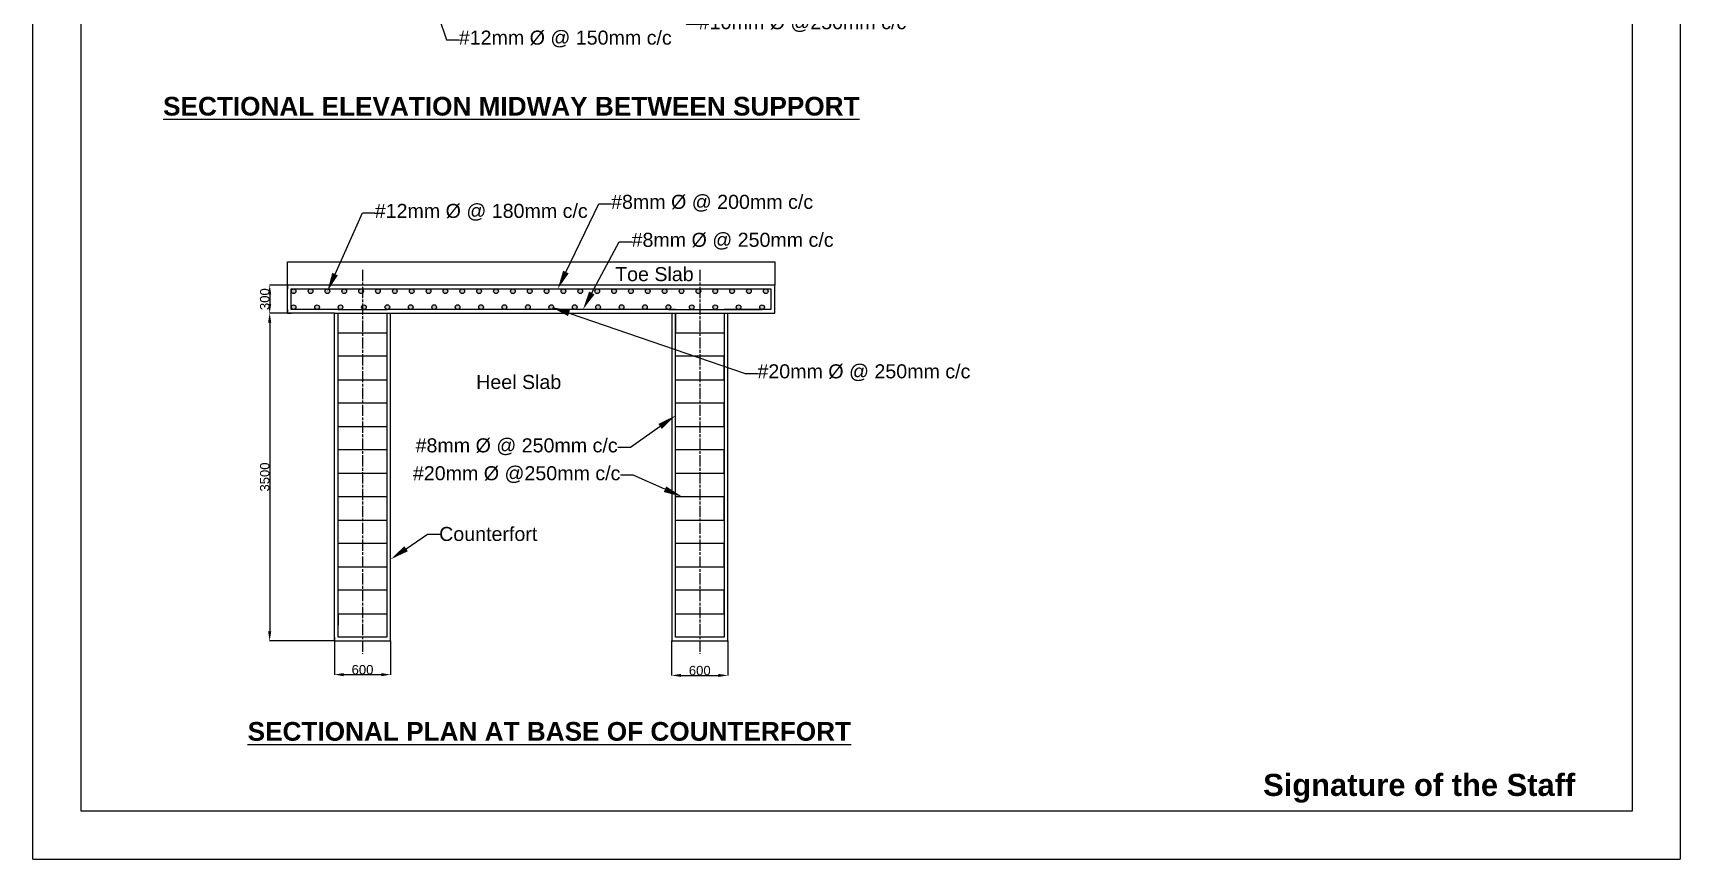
# Model space of a CAD drawing. Header units: millimetres. Extents: x 58889 to 99649, y 11169 to 36356.
# Drawn here: x 58889 to 76471, y 11452 to 20277 of the extents above; entities that cross this region are included whole.
import ezdxf
from ezdxf import colors
from ezdxf.entities.mleader import LeaderData, LeaderLine
from ezdxf.math import Vec2, Vec3

# ---------------------------------------------------------------- set-up
doc = ezdxf.new("R2010")
doc.units = ezdxf.units.MM
doc.linetypes.add('ACAD_ISO08W100', pattern=[36, 24, -3, 6, -3])
doc.styles.get("Standard").update_dxf_attribs({"font": 'arial.ttf'})
doc.dimstyles.new('ISO-25', dxfattribs={"dimtxt": 2.5, "dimasz": 2.5, "dimexe": 1.25, "dimexo": 0.625, "dimtad": 1, "dimtxsty": 'Standard', "dimcen": 2.5, "dimadec": 0, "dimazin": 0, "dimtfac": 1, "dimtmove": 0, "dimatfit": 3, "dimfxl": 1, "dimarcsym": 0})

# ---------------------------------------------------------------- blocks, each defined once
blk = doc.blocks.new('*D88')
at = {"color": 0, "lineweight": -2, "transparency": 16777216}
for p, q in [((62107, 17283), (61415, 17283)), ((61416, 17183), (61416, 13883)), ((62107, 13783), (61415, 13783))]:
    blk.add_line(p, q, dxfattribs=at)
at = {"color": 0, "transparency": 16777216}
for points in [[(61399, 17183), (61433, 17183), (61416, 17283)], [(61399, 13883), (61433, 13883), (61416, 13783)]]:
    blk.add_solid(points, dxfattribs=at)
at = {"layer": 'Defpoints', "color": 0, "transparency": 16777216}
for p in [(62107, 17283), (61416, 13783), (62107, 13783)]:
    blk.add_point(p, dxfattribs=at)
at = {"color": 0, "transparency": 16777216, "insert": (61364, 15533), "char_height": 100, "attachment_point": 5, "rotation": 90}
blk.add_mtext('3500', dxfattribs=at)
blk = doc.blocks.new('*D89')
at = {"color": 0, "lineweight": -2, "transparency": 16777216}
for p, q in [((62107, 13782), (62107, 13421)), ((62707, 13782), (62707, 13421)), ((62207, 13422), (62607, 13422))]:
    blk.add_line(p, q, dxfattribs=at)
at = {"color": 0, "transparency": 16777216}
for points in [[(62207, 13439), (62207, 13405), (62107, 13422)], [(62607, 13439), (62607, 13405), (62707, 13422)]]:
    blk.add_solid(points, dxfattribs=at)
at = {"layer": 'Defpoints', "color": 0, "transparency": 16777216}
for p in [(62107, 13783), (62707, 13783), (62707, 13422)]:
    blk.add_point(p, dxfattribs=at)
at = {"color": 0, "transparency": 16777216, "insert": (62407, 13474), "char_height": 100, "attachment_point": 5}
blk.add_mtext('600', dxfattribs=at)
blk = doc.blocks.new('*D90')
at = {"color": 0, "lineweight": -2, "transparency": 16777216}
for p, q in [((65707, 13782), (65707, 13412)), ((66307, 13782), (66307, 13412)), ((65807, 13414), (66207, 13414))]:
    blk.add_line(p, q, dxfattribs=at)
at = {"color": 0, "transparency": 16777216}
for points in [[(65807, 13430), (65807, 13397), (65707, 13414)], [(66207, 13430), (66207, 13397), (66307, 13414)]]:
    blk.add_solid(points, dxfattribs=at)
at = {"layer": 'Defpoints', "color": 0, "transparency": 16777216}
for p in [(65707, 13783), (66307, 13783), (66307, 13414)]:
    blk.add_point(p, dxfattribs=at)
at = {"color": 0, "transparency": 16777216, "insert": (66007, 13465), "char_height": 100, "attachment_point": 5}
blk.add_mtext('600', dxfattribs=at)
blk = doc.blocks.new('*U72')
blk.add_circle((25, 24), 24.2)
blk = doc.blocks.new('*U73')
at = {"color": 0, "linetype": 'ByBlock', "lineweight": -2, "transparency": 16777216}
for p in [(61647, 17323), (61897, 17323), (62147, 17323)]:
    blk.add_blockref('*U72', p, dxfattribs=at)
blk = doc.blocks.new('*U74')
blk.add_circle((5, 25), 25)
blk = doc.blocks.new('*U75')
at = {"color": 0, "linetype": 'ByBlock', "lineweight": -2, "transparency": 16777216}
for p in [(62667, 17323), (62917, 17323), (63167, 17323), (63417, 17323), (63667, 17323), (63917, 17323), (64167, 17323), (64417, 17323), (64667, 17323), (64917, 17323), (65167, 17323), (65417, 17323), (65667, 17323)]:
    blk.add_blockref('*U74', p, dxfattribs=at)
blk = doc.blocks.new('*D91')
at = {"color": 0, "lineweight": -2, "transparency": 16777216}
for p, q in [((61607, 17583), (61415, 17583)), ((61416, 17483), (61416, 17383)), ((61607, 17283), (61415, 17283))]:
    blk.add_line(p, q, dxfattribs=at)
at = {"color": 0, "transparency": 16777216}
for points in [[(61399, 17483), (61433, 17483), (61416, 17583)], [(61399, 17383), (61433, 17383), (61416, 17283)]]:
    blk.add_solid(points, dxfattribs=at)
at = {"layer": 'Defpoints', "color": 0, "transparency": 16777216}
for p in [(61607, 17583), (61416, 17283), (61607, 17283)]:
    blk.add_point(p, dxfattribs=at)
at = {"color": 0, "transparency": 16777216, "insert": (61364, 17433), "char_height": 100, "attachment_point": 5, "rotation": 90}
blk.add_mtext('300', dxfattribs=at)
blk = doc.blocks.new('*U76')
blk.add_circle((25, -25), 25)
blk = doc.blocks.new('*U77')
at = {"color": 0, "linetype": 'ByBlock', "lineweight": -2, "transparency": 16777216}
for p in [(61647, 17543), (61827, 17543), (62007, 17543), (62187, 17543), (62367, 17543), (62547, 17543), (62727, 17543), (62907, 17543), (63087, 17543), (63267, 17543), (63447, 17543), (63627, 17543), (63807, 17543), (63987, 17543), (64167, 17543), (64347, 17543), (64527, 17543), (64707, 17543), (64887, 17543), (65067, 17543), (65247, 17543), (65427, 17543), (65607, 17543), (65787, 17543), (65967, 17543), (66147, 17543), (66327, 17543), (66507, 17543), (66687, 17543)]:
    blk.add_blockref('*U76', p, dxfattribs=at)

msp = doc.modelspace()

# ---------------------------------------------------------------- hatches: boundary and pattern name
at = {"true_color": 0x000000}
h = msp.add_hatch(color=18, dxfattribs=at)
h.dxf.hatch_style = 1
h.paths.add_polyline_path([(61697.145, 17517.582, 1), (61647.145, 17517.582, 1)])
h.paths.add_polyline_path([(61877.145, 17517.582, 1), (61827.145, 17517.582, 1)])
h.paths.add_polyline_path([(62057.145, 17517.582, 1), (62007.145, 17517.582, 1)])
h.paths.add_polyline_path([(62187.145, 17517.582, 1), (62237.145, 17517.582, 1)])
h.paths.add_polyline_path([(62407.145, 17537.582, 0.618033989), (62367.145, 17517.582, 0.618033989), (62407.145, 17497.582)])
h.paths.add_polyline_path([(62407.145, 17537.582), (62407.145, 17497.582, 0.236067977), (62417.145, 17517.582, 0.236067977)])
h.paths.add_polyline_path([(62547.145, 17517.582, 1), (62597.145, 17517.582, 1)])
h.paths.add_polyline_path([(62777.145, 17517.582, 1), (62727.145, 17517.582, 1)])
h.paths.add_polyline_path([(62957.145, 17517.582, 1), (62907.145, 17517.582, 1)])
h.paths.add_polyline_path([(63137.145, 17517.582, 1), (63087.145, 17517.582, 1)])
h.paths.add_polyline_path([(63317.145, 17517.582, 1), (63267.145, 17517.582, 1)])
h.paths.add_polyline_path([(63497.145, 17517.582, 1), (63447.145, 17517.582, 1)])
h.paths.add_polyline_path([(63677.145, 17517.582, 1), (63627.145, 17517.582, 1)])
h.paths.add_polyline_path([(63857.145, 17517.582, 1), (63807.145, 17517.582, 1)])
h.paths.add_polyline_path([(64037.145, 17517.582, 1), (63987.145, 17517.582, 1)])
h.paths.add_polyline_path([(64217.145, 17517.582, 1), (64167.145, 17517.582, 1)])
h.paths.add_polyline_path([(64397.145, 17517.582, 1), (64347.145, 17517.582, 1)])
h.paths.add_polyline_path([(64527.145, 17517.582, 1), (64577.145, 17517.582, 1)])
h.paths.add_polyline_path([(64757.145, 17517.582, 1), (64707.145, 17517.582, 1)])
h.paths.add_polyline_path([(64937.145, 17517.582, 1), (64887.145, 17517.582, 1)])
h.paths.add_polyline_path([(65117.145, 17517.582, 1), (65067.145, 17517.582, 1)])
h.paths.add_polyline_path([(65297.145, 17517.582, 1), (65247.145, 17517.582, 1)])
h.paths.add_polyline_path([(65477.145, 17517.582, 1), (65427.145, 17517.582, 1)])
h.paths.add_polyline_path([(65657.145, 17517.582, 1), (65607.145, 17517.582, 1)])
h.paths.add_polyline_path([(65837.145, 17517.582, 1), (65787.145, 17517.582, 1)])
h.paths.add_polyline_path([(66007.145, 17537.582, 0.618033989), (65967.145, 17517.582, 0.618033989), (66007.145, 17497.582)])
h.paths.add_polyline_path([(66017.145, 17517.582, 0.236067977), (66007.145, 17537.582), (66007.145, 17497.582, 0.236067977)])
h.paths.add_polyline_path([(66197.145, 17517.582, 1), (66147.145, 17517.582, 1)])
h.paths.add_polyline_path([(66327.145, 17517.582, 1), (66377.145, 17517.582, 1)])
h.paths.add_polyline_path([(66557.145, 17517.582, 1), (66507.145, 17517.582, 1)])
h.paths.add_polyline_path([(66737.145, 17517.582, 1), (66687.145, 17517.582, 1)])
h = msp.add_hatch(color=18, dxfattribs=at)
h.dxf.hatch_style = 1
h.paths.add_polyline_path([(61696.318, 17346.768, 1), (61647.946, 17346.768, 1)])
h.paths.add_polyline_path([(61946.318, 17346.768, 1), (61897.946, 17346.768, 1)])
h.paths.add_polyline_path([(62196.318, 17346.768, 1), (62147.946, 17346.768, 1)])
h.paths.add_polyline_path([(62447.132, 17347.582, 0.617805066), (62407.145, 17367.592), (62407.145, 17327.572, 0.617805066)])
h.paths.add_polyline_path([(62697.132, 17347.582, 1), (62647.132, 17347.582, 1)])
h.paths.add_polyline_path([(62947.132, 17347.582, 1), (62897.132, 17347.582, 1)])
h.paths.add_polyline_path([(63147.132, 17347.582, 1), (63197.132, 17347.582, 1)])
h.paths.add_polyline_path([(63397.132, 17347.582, 1), (63447.132, 17347.582, 1)])
h.paths.add_polyline_path([(63647.132, 17347.582, 1), (63697.132, 17347.582, 1)])
h.paths.add_polyline_path([(63947.132, 17347.582, 1), (63897.132, 17347.582, 1)])
h.paths.add_polyline_path([(64197.132, 17347.582, 1), (64147.132, 17347.582, 1)])
h.paths.add_polyline_path([(64447.132, 17347.582, 1), (64397.132, 17347.582, 1)])
h.paths.add_polyline_path([(64697.132, 17347.582, 1), (64647.132, 17347.582, 1)])
h.paths.add_polyline_path([(64947.132, 17347.582, 1), (64897.132, 17347.582, 1)])
h.paths.add_polyline_path([(65147.132, 17347.582, 1), (65197.132, 17347.582, 1)])
h.paths.add_polyline_path([(65447.132, 17347.582, 1), (65397.132, 17347.582, 1)])
h.paths.add_polyline_path([(65697.132, 17347.582, 1), (65647.132, 17347.582, 1)])
h.paths.add_polyline_path([(65947.132, 17347.582, 1), (65897.132, 17347.582, 1)])
h.paths.add_polyline_path([(66147.132, 17347.582, 1), (66197.132, 17347.582, 1)])
h.paths.add_polyline_path([(66447.132, 17347.582, 1), (66397.132, 17347.582, 1)])
h.paths.add_polyline_path([(66697.132, 17347.582, 1), (66647.132, 17347.582, 1)])

# ---------------------------------------------------------------- linework, layer by layer
for p, q in [((76471.141, 36306.918), (76471.141, 11451.563)), ((58889.058, 11451.563), (58889.058, 27042.386)), ((61607.145, 17582.582), (61607.145, 17832.582)), ((61607.145, 17832.582), (66807.145, 17832.582)), ((66807.145, 17832.582), (66807.145, 17582.582)), ((61607.145, 17282.582), (61607.145, 17582.582)), ((66807.145, 17582.582), (61607.145, 17582.582)), ((61607.145, 17582.582), (61607.145, 17557.582)), ((61607.145, 17582.582), (61607.145, 17542.582)), ((66807.145, 17582.582), (66767.145, 17582.582)), ((66807.145, 17582.582), (66782.145, 17582.582)), ((66807.145, 17282.582), (66807.145, 17582.582)), ((66807.145, 17557.582), (66807.145, 17582.582)), ((66807.145, 17542.582), (66807.145, 17582.582)), ((61647.145, 17542.582), (66767.145, 17542.582)), ((61647.145, 17322.582), (61647.145, 17542.582)), ((61647.145, 17542.582), (61672.145, 17542.582)), ((66767.145, 17542.582), (66767.145, 17322.582)), ((61607.145, 17322.582), (61607.145, 17282.582)), ((62107.145, 17282.582), (61607.145, 17282.582)), ((61607.145, 17282.582), (61647.145, 17282.582)), ((62147.145, 17322.582), (61647.145, 17322.582)), ((62107.145, 13782.582), (62107.145, 17282.582)), ((62107.145, 17282.582), (62707.145, 17282.582)), ((62147.145, 17322.582), (62667.145, 17322.582)), ((62147.145, 13822.582), (62147.145, 17282.582)), ((62172.132, 17322.582), (62422.132, 17322.582)), ((62422.132, 17322.582), (62672.132, 17322.582)), ((65747.145, 17322.582), (62667.145, 17322.582)), ((62667.145, 17282.582), (62667.145, 13822.582)), ((62707.145, 13782.582), (62707.145, 17282.582)), ((62707.145, 17282.582), (65707.145, 17282.582)), ((65672.132, 17322.582), (65922.132, 17322.582)), ((65707.145, 17282.582), (65707.145, 13782.582)), ((65707.145, 17282.582), (65747.145, 17282.582)), ((65747.145, 17322.582), (66267.145, 17322.582)), ((65747.145, 13822.582), (65747.145, 17282.582)), ((65747.145, 17282.582), (66267.145, 17282.582)), ((65747.145, 17282.582), (65747.145, 17082.582)), ((65922.132, 17322.582), (66172.132, 17322.582)), ((66172.132, 17322.582), (66422.132, 17322.582)), ((66767.145, 17322.582), (66267.145, 17322.582)), ((66267.145, 17282.582), (66267.145, 13822.582)), ((66267.145, 17282.582), (66307.145, 17282.582)), ((66307.145, 13782.582), (66307.145, 17282.582)), ((66307.145, 17282.582), (66807.145, 17282.582)), ((66422.132, 17322.582), (66672.132, 17322.582)), ((66767.145, 17282.582), (66807.145, 17282.582)), ((66782.145, 17282.582), (66807.145, 17282.582)), ((66807.145, 17282.582), (66807.145, 17322.582)), ((66807.145, 17282.582), (66807.145, 17307.582)), ((62147.145, 16822.572), (62147.145, 17072.572)), ((62147.145, 17072.572), (62667.145, 17072.572)), ((65747.145, 17072.572), (66267.145, 17072.572)), ((62667.145, 16822.572), (62147.145, 16822.572)), ((66267.145, 16822.572), (65747.145, 16822.572)), ((66267.145, 16572.572), (66267.145, 16822.572)), ((62147.145, 16322.572), (62147.145, 16572.572)), ((62147.145, 16572.572), (62667.145, 16572.572)), ((65747.145, 16572.572), (66267.145, 16572.572)), ((62667.145, 16322.572), (62147.145, 16322.572)), ((66267.145, 16322.572), (65747.145, 16322.572)), ((66267.145, 16072.572), (66267.145, 16322.572)), ((62147.145, 15822.572), (62147.145, 16072.572)), ((62147.145, 16072.572), (62667.145, 16072.572)), ((65747.145, 16072.572), (66267.145, 16072.572)), ((62667.145, 15822.572), (62147.145, 15822.572)), ((66267.145, 15822.572), (65747.145, 15822.572)), ((66267.145, 15572.572), (66267.145, 15822.572)), ((62147.145, 15322.572), (62147.145, 15572.572)), ((62147.145, 15572.572), (62667.145, 15572.572)), ((65747.145, 15572.572), (66267.145, 15572.572)), ((62667.145, 15322.572), (62147.145, 15322.572)), ((66267.145, 15322.572), (65747.145, 15322.572)), ((66267.145, 15072.572), (66267.145, 15322.572)), ((62147.145, 14822.572), (62147.145, 15072.572)), ((62147.145, 15072.572), (62667.145, 15072.572)), ((65747.145, 15072.572), (66267.145, 15072.572)), ((62667.145, 14822.572), (62147.145, 14822.572)), ((66267.145, 14822.572), (65747.145, 14822.572)), ((66267.145, 14572.572), (66267.145, 14822.572)), ((62147.145, 14322.572), (62147.145, 14572.572)), ((62147.145, 14572.572), (62667.145, 14572.572)), ((65747.145, 14572.572), (66267.145, 14572.572)), ((62667.145, 14322.572), (62147.145, 14322.572)), ((66267.145, 14322.572), (65747.145, 14322.572)), ((66267.145, 14072.572), (66267.145, 14322.572)), ((62147.145, 13822.582), (62149.359, 14072.572)), ((62149.359, 14072.572), (62667.145, 14072.572)), ((65747.145, 14072.572), (66267.145, 14072.572)), ((62107.145, 13822.582), (62107.145, 13782.582)), ((62107.145, 13782.582), (62707.145, 13782.582)), ((62107.145, 13782.582), (62147.145, 13782.582)), ((62667.145, 13822.582), (62147.145, 13822.582)), ((62667.145, 13782.582), (62707.145, 13782.582)), ((62707.145, 13782.582), (62707.145, 13822.582)), ((65707.145, 13822.582), (65707.145, 13782.582)), ((65707.145, 13782.582), (66307.145, 13782.582)), ((65707.145, 13782.582), (65747.145, 13782.582)), ((66267.145, 13822.582), (65747.145, 13822.582)), ((66267.145, 13782.582), (66307.145, 13782.582)), ((66307.145, 13782.582), (66307.145, 13822.582)), ((58889.058, 11451.563), (69917.632, 11451.563)), ((69917.632, 11451.563), (76471.141, 11451.563))]:
    msp.add_line(p, q)
at = {"linetype": 'ACAD_ISO08W100', "ltscale": 5}
for p, q in [((62407.145, 17745.066), (62407.145, 13643.19)), ((66007.145, 17745.066), (66007.145, 13643.19))]:
    msp.add_line(p, q, dxfattribs=at)
msp.add_lwpolyline([(59403.831, 35798.66), (75959.474, 35798.66), (75959.474, 11963.357), (59403.831, 11963.357)], close=True)
for centre in [(62422.132, 17347.582), (65922.132, 17347.582), (66172.132, 17347.582), (66422.132, 17347.582), (66672.132, 17347.582)]:
    msp.add_circle(centre, 25)

# ---------------------------------------------------------------- block references
for name in ['*U77', '*U73', '*U75']:
    msp.add_blockref(name, (0, 0))

# ---------------------------------------------------------------- texts
at = {"attachment_point": 1}
for s, width, gutter_width, insert, char_height in [('{\\fArial|b1|i0|c0|p34;\\LSECTIONAL ELEVATION MIDWAY BETWEEN SUPPORT}', 7829.68215, 12.5, (60278.193, 19594.134), 200), ('Toe Slab', 978.47272, 12.5, (65103.367, 17775.492), 150), ('Heel Slab', 1373.33105, 12.5, (63620.3, 16623.342), 150), ('{\\fArial|b1|i0|c0|p34;\\LSECTIONAL PLAN AT BASE OF COUNTERFORT}', 6909.19626, 12.5, (61180.88, 12915.957), 200), ('{\\fArial|b1|i0|c0|p34;Signature of the Staff}', 7182.93476, 767.1, (72020.912, 12361.985), 235.83568)]:
    msp.add_mtext_dynamic_manual_height_columns(s, width=width, gutter_width=gutter_width, heights=[0], dxfattribs=dict(at, insert=insert, char_height=char_height))

# ---------------------------------------------------------------- dimensions: what is measured, and where the dimension line sits
for base, p1, p2, picture, middle in [((61416.007, 17282.582), (61607.145, 17582.582), (61607.145, 17282.582), '*D91', (61364.29, 17432.582)), ((61416.007, 13782.582), (62107.145, 17282.582), (62107.145, 13782.582), '*D88', (61364.29, 15532.582))]:
    dim = msp.add_linear_dim(base=base, p1=p1, p2=p2, angle=90, dimstyle='ISO-25', override={"dimtxt": 100, "dimasz": 100})
    dim.commit()
    dim.dimension.update_dxf_attribs({"geometry": picture, "text_midpoint": middle})
for base, p1, p2, picture, middle in [((62707.145, 13421.96), (62107.145, 13782.582), (62707.145, 13782.582), '*D89', (62407.145, 13473.642)), ((66307.145, 13413.626), (65707.145, 13782.582), (66307.145, 13782.582), '*D90', (66007.145, 13465.309))]:
    dim = msp.add_linear_dim(base=base, p1=p1, p2=p2, dimstyle='ISO-25', override={"dimtxt": 100, "dimasz": 100})
    dim.commit()
    dim.dimension.update_dxf_attribs({"geometry": picture, "text_midpoint": middle})

# ---------------------------------------------------------------- leaders
ml = msp.add_multileader_mtext('Standard')
ml.set_content('#12mm %%C @ 150mm c/c', color=256)
ml.set_leader_properties()
ml.build(insert=Vec2(0, 0))
ml.multileader.update_dxf_attribs({"arrow_head_size": 200})
ctx = ml.context
ctx.base_point, ctx.char_height, ctx.arrow_head_size, ctx.plane_origin = Vec3(63436.288, 20204.922), 150, 200, Vec3(62934.315, 20860.029)
ctx.text_align_type = 2
notes = []
notes.append((ctx, [(0, (1, 1, 0), (63302.584, 20204.922), (1, 0), 133.704, [(3, [(62934.315, 20860.029), (62164.315, 20860.029), (62014.315, 20860.029), (63084.315, 20860.029)], 0, [])])]))
ctx.mtext.insert, ctx.mtext.alignment, ctx.mtext.flow_direction = Vec3(65708.035, 20301.972), 3, 5
ml = msp.add_multileader_mtext('Standard')
ml.set_content('#10mm %%C @250mm c/c', color=256)
ml.set_leader_properties()
ml.build(insert=Vec2(0, 0))
ml.multileader.update_dxf_attribs({"dogleg_length": 133.704, "arrow_head_size": 200})
ctx = ml.context
ctx.base_point, ctx.char_height, ctx.arrow_head_size, ctx.plane_origin = Vec3(65997.937, 20369.781), 150, 200, Vec3(65559.978, 20835.029)
ctx.text_align_type = 2
notes.append((ctx, [(0, (1, 1, 0), (65864.233, 20369.781), (1, 0), 133.704, [(0, [(65559.978, 20835.029)], 0, [])])]))
ctx.mtext.insert, ctx.mtext.alignment, ctx.mtext.flow_direction = Vec3(68211.465, 20466.83), 3, 5
ml = msp.add_multileader_mtext('Standard')
ml.set_content('{\\C256;#8mm %%C @ 200mm c/c}', color=256)
ml.set_leader_properties()
ml.build(insert=Vec2(0, 0))
ml.multileader.update_dxf_attribs({"dogleg_length": 133.704, "arrow_head_size": 200})
ctx = ml.context
ctx.base_point, ctx.char_height, ctx.arrow_head_size, ctx.plane_origin = Vec3(65062.031, 18450.581), 150, 200, Vec3(64491.346, 17542.582)
ctx.text_align_type = 2
notes.append((ctx, [(0, (1, 1, 0), (64928.327, 18450.581), (1, 0), 133.704, [(0, [(64491.346, 17542.582)], 0, [])])]))
ctx.mtext.insert, ctx.mtext.alignment, ctx.mtext.flow_direction = Vec3(67217.237, 18547.631), 3, 5
ml = msp.add_multileader_mtext('Standard')
ml.set_content('{\\C256;#12mm %%C @ 180mm c/c}', color=256)
ml.set_leader_properties()
ml.build(insert=Vec2(0, 0))
ml.multileader.update_dxf_attribs({"dogleg_length": 133.704, "arrow_head_size": 200})
ctx = ml.context
ctx.base_point, ctx.char_height, ctx.arrow_head_size, ctx.plane_origin = Vec3(62539.234, 18353.95), 150, 200, Vec3(62032.145, 17517.582)
ctx.text_align_type = 2
notes.append((ctx, [(0, (1, 1, 0), (62405.53, 18353.95), (1, 0), 133.704, [(0, [(62032.145, 17517.582)], 0, [])])]))
ctx.mtext.insert, ctx.mtext.alignment, ctx.mtext.flow_direction = Vec3(64810.981, 18450.999), 3, 5
ml = msp.add_multileader_mtext('Standard')
ml.set_content('#8mm %%C @ 250mm c/c', color=256)
ml.set_leader_properties()
ml.build(insert=Vec2(0, 0))
ml.multileader.update_dxf_attribs({"dogleg_length": 133.704, "arrow_head_size": 200})
ctx = ml.context
ctx.base_point, ctx.char_height, ctx.arrow_head_size, ctx.plane_origin = Vec3(65281.087, 18045.031), 150, 200, Vec3(64622.134, 17542.582)
ctx.text_align_type = 2
notes.append((ctx, [(0, (1, 1, 0), (65147.383, 18045.031), (1, 0), 133.704, [(0, [(64760.172, 17322.582)], 0, [])])]))
ctx.mtext.insert, ctx.mtext.alignment, ctx.mtext.flow_direction = Vec3(67436.293, 18142.08), 3, 5
ml = msp.add_multileader_mtext('Standard')
ml.set_content('#20mm %%C @ 250mm c/c', color=256)
ml.set_leader_properties()
ml.build(insert=Vec2(0, 0))
ml.multileader.update_dxf_attribs({"dogleg_length": 133.704, "arrow_head_size": 200})
ctx = ml.context
ctx.base_point, ctx.char_height, ctx.arrow_head_size, ctx.plane_origin = Vec3(66624.168, 16640.112), 150, 200, Vec3(64422.132, 17347.582)
ctx.text_align_type = 2
notes.append((ctx, [(0, (1, 1, 0), (66490.464, 16640.112), (1, 0), 133.704, [(0, [(64422.132, 17347.582)], 0, [])])]))
ctx.mtext.insert, ctx.mtext.alignment, ctx.mtext.flow_direction = Vec3(68895.916, 16737.162), 3, 5
ml = msp.add_multileader_mtext('Standard')
ml.set_content('#8mm %%C @ 250mm c/c', color=256)
ml.set_leader_properties()
ml.build(insert=Vec2(0, 0))
ml.multileader.update_dxf_attribs({"dogleg_length": 133.704, "arrow_head_size": 200})
ctx = ml.context
ctx.base_point, ctx.char_height, ctx.arrow_head_size, ctx.plane_origin = Vec3(62975.625, 15849.198), 150, 200, Vec3(65747.145, 16188.825)
ctx.text_align_type = 2
notes.append((ctx, [(0, (1, 1, 0), (65266.535, 15849.198), (-1, 0), 133.704, [(0, [(65747.145, 16188.825)], 0, [])])]))
ctx.mtext.insert, ctx.mtext.alignment, ctx.mtext.flow_direction = Vec3(65130.831, 15946.247), 3, 5
ml = msp.add_multileader_mtext('Standard')
ml.set_content('#20mm %%C @250mm c/c ', color=256)
ml.set_leader_properties()
ml.build(insert=Vec2(0, 0))
ml.multileader.update_dxf_attribs({"dogleg_length": 133.704, "arrow_head_size": 200})
ctx = ml.context
ctx.base_point, ctx.char_height, ctx.arrow_head_size, ctx.plane_origin = Vec3(62946.637, 15551.505), 150, 200, Vec3(65818.958, 15322.572)
ctx.text_align_type = 2
notes.append((ctx, [(0, (1, 1, 0), (65295.868, 15551.505), (-1, 0), 133.704, [(0, [(65818.958, 15322.572)], 0, [])])]))
ctx.mtext.insert, ctx.mtext.alignment, ctx.mtext.flow_direction = Vec3(65160.165, 15648.555), 3, 5
ml = msp.add_multileader_mtext('Standard')
ml.set_content('Counterfort', color=256)
ml.set_leader_properties()
ml.build(insert=Vec2(0, 0))
ml.multileader.update_dxf_attribs({"dogleg_length": 133.704, "arrow_head_size": 200})
ctx = ml.context
ctx.base_point, ctx.char_height, ctx.arrow_head_size, ctx.plane_origin = Vec3(63234.901, 14923.644), 150, 200, Vec3(62707.145, 14653.944)
ctx.text_align_type = 2
notes.append((ctx, [(0, (1, 1, 0), (63101.197, 14923.644), (1, 0), 133.704, [(0, [(62707.145, 14653.944)], 0, [])])]))
ctx.mtext.insert, ctx.mtext.alignment, ctx.mtext.flow_direction = Vec3(64273.19, 14999.923), 3, 5
for ctx, leaders in notes:
    for number, flags, end, landing, length, lines in leaders:
        leader = LeaderData()
        leader.index, (leader.has_last_leader_line, leader.has_dogleg_vector, leader.attachment_direction) = number, flags
        leader.last_leader_point, leader.dogleg_vector, leader.dogleg_length = Vec3(end), Vec3(landing), length
        for number, points, colour, breaks in lines:
            line = LeaderLine()
            line.index, line.vertices, line.color, line.breaks = number, Vec3.list(points), colors.encode_raw_color(colour), breaks
            leader.lines.append(line)
        ctx.leaders.append(leader)

doc.saveas('drawing.dxf')
